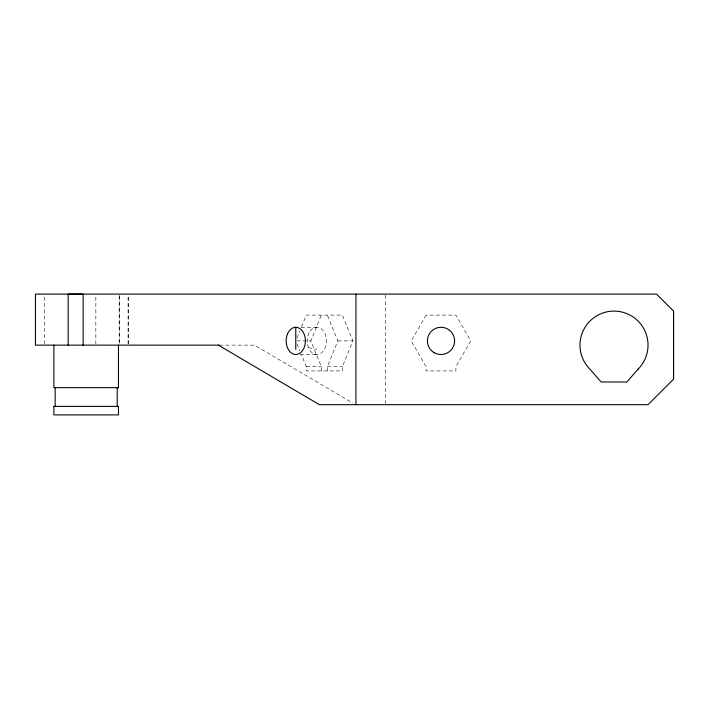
<?xml version="1.0" encoding="UTF-8"?>
<svg xmlns="http://www.w3.org/2000/svg" width="709" height="709" viewBox="0 0 709 709"><rect width="100%" height="100%" fill="white"/><g stroke="black" fill="none" stroke-linecap="round" stroke-linejoin="round"><path stroke-width="0.53" stroke-dasharray="3.54 2.66" d="M44.295 344.06L44.295 294.102M95.848 344.06L95.848 295.192M128.072 344.06L128.072 295.192M128.675 344.06L128.675 294.102M297 337.918L299.827 330.979M301.449 327.009L306.306 315.106L342.403 315.106L352.931 340.896L342.403 366.677L342.403 370.931L306.306 370.931L306.306 366.677L301.449 354.775M321.345 370.931L321.345 366.677L310.817 340.896L321.345 315.106M327.363 370.931L327.363 366.677L337.892 340.896L327.363 315.106M301.041 327.283L316.834 327.283M296.858 340.896L310.817 340.896M337.892 340.896L352.931 340.896M219.462 345.141L254.46 345.141L352.648 403.004M299.996 354.5L316.834 354.5M306.306 366.677L321.345 366.677M327.363 366.677L342.403 366.677M308.504 347.694L316.834 349.395M297 343.865L299.827 350.813M385.581 295.21L385.581 403.581M119.227 295.192L119.227 344.06L119.227 295.192M426.118 315.106L411.229 340.896L426.118 366.677L426.118 370.931L455.887 370.931L455.887 366.677L470.776 340.896L455.887 315.106L426.118 315.106M309.195 332.601A13.613 9.625 90 0 0 315.576 354.385A13.613 9.625 90 0 0 325.732 335.685A13.613 9.625 90 0 0 309.195 332.601"/><path stroke-width="1.06" d="M53.884 345.141L53.884 387.681L118.474 387.681L118.474 345.141M55.16 406.39L55.16 387.681M68.188 345.141L68.188 294.102L83.13 294.102L83.13 345.141M117.207 406.39L117.207 387.681M355.927 404.688L355.936 294.102M218.363 345.141L319.413 404.688L648.026 404.688L673.55 379.164L673.55 311.118L656.534 294.102L35.45 294.102L35.45 345.141L219.276 345.141M673.55 311.118L673.55 379.164M295.777 327.283L295.777 349.404M53.884 406.39L53.884 414.898L118.474 414.898L118.474 406.39L53.884 406.39M638.065 369.194L626.845 381.991L601.161 381.991L589.941 369.194A34.032 34.032 0 0 1 589.941 321.071A34.032 34.032 0 0 1 638.065 321.071A34.032 34.032 0 0 1 638.065 369.194M434.2 352.683A13.613 13.613 0 0 0 454.611 340.896A13.613 13.613 0 0 0 434.2 329.109A13.613 13.613 0 0 0 434.2 352.683M287.446 334.09A13.613 9.625 90 0 0 295.777 354.5A13.613 9.625 90 0 0 304.117 334.09A13.613 9.625 90 0 0 287.446 334.09"/></g></svg>
